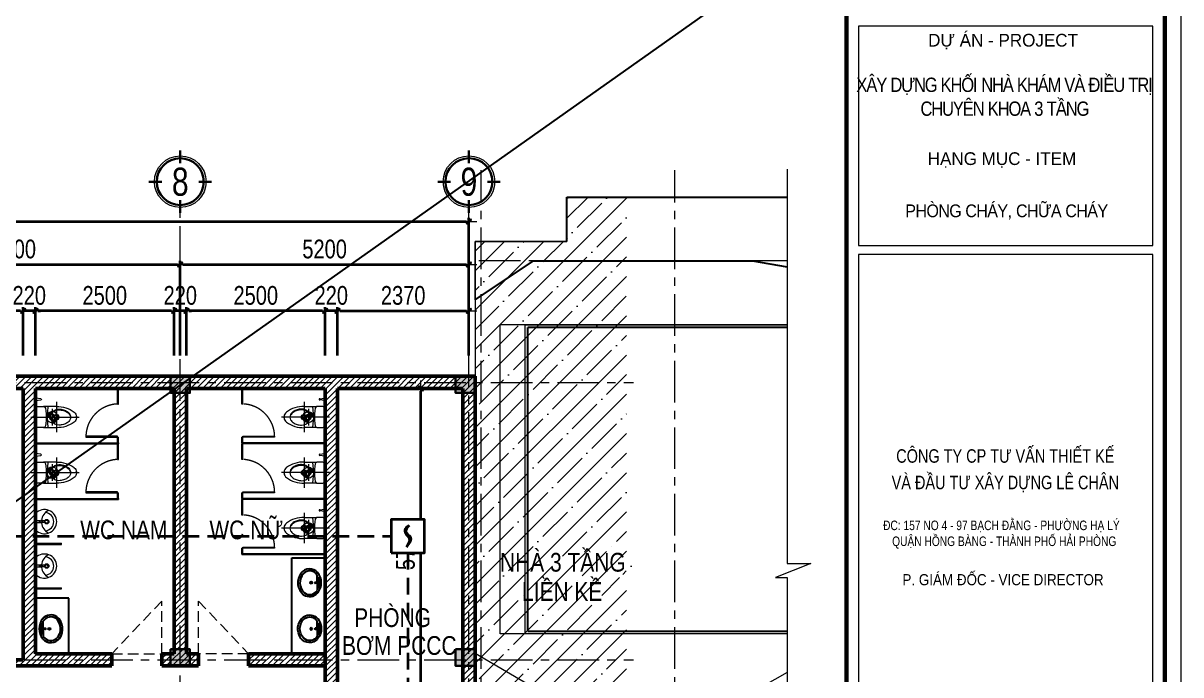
# Model space of a CAD drawing. Header units: millimetres. Extents: x 1109421 to 1726579, y -247837 to 144927.
# Drawn here: x 1494702 to 1515555, y -123915 to -112170 of the extents above; entities that cross this region are included whole.
import ezdxf
from ezdxf.enums import TextEntityAlignment as Align

# ---------------------------------------------------------------- set-up
doc = ezdxf.new("R2010")
doc.units = ezdxf.units.MM
doc.header["$LTSCALE"] = 600
doc.header["$MEASUREMENT"] = 0
doc.set_wipeout_variables(frame=1)
for name, pattern in [('$0$00_Hidden_200', [1.1, 0.55, -0.55]), ('00_Hidden', [2.4, 1.6, -0.8]), ('CENTER', [2, 1.25, -0.25, 0.25, -0.25]), ('DASHED', [0.75, 0.5, -0.25]), ('GHI CHU - THANG$0$HIDDEN', [9.525, 6.35, -3.175])]:
    doc.linetypes.add(name, pattern=pattern)
doc.layers.get('0').update_dxf_attribs({"lineweight": 0})
doc.layers.get('Defpoints').update_dxf_attribs({"lineweight": 0})
for name, color, linetype, lineweight in [('cat1', 30, 'Continuous', 50), ('cat2', 22, 'Continuous', 30), ('dim', 144, 'Continuous', 13), ('EG Net thay', 7, 'Continuous', 25), ('hatch1', 136, 'Continuous', 9), ('Khungten_LCDI', 7, 'Continuous', 25), ('LC ISO', 153, 'Continuous', 13), ('LC Khac', 4, 'Continuous', 9), ('LC Text1', 3, 'Continuous', 20), ('LC Text2', 7, 'Continuous', 25), ('manh1', 67, 'Continuous', 13), ('NET-CAT', 3, 'Continuous', 35), ('Noi that', 35, 'Continuous', 9), ('noithat', 125, 'Continuous', 9), ('PCCC - BAOCHAY - THIETBI', 6, 'Continuous', 35), ('PCCC-BAO CHAY - DAY', 3, 'DASHED', 35), ('PCCC-BAOCHAY-THIETBI', 6, 'Continuous', 35), ('thay1', 63, 'Continuous', 18), ('truc', 76, 'CENTER', 9)]:
    doc.layers.add(name, color=color, linetype=linetype, lineweight=lineweight)
doc.layers.add('KCS_Plotter', color=11, linetype='Continuous', plot=False)
doc.layers.add('MANH', color=147, linetype='Continuous')
doc.layers.add('TUONG', color=33, linetype='Continuous')
doc.styles.add('EG 1', font='VHAVANB.TTF')
doc.styles.add('HOATBIF', font='hoatbif.shx', dxfattribs={"width": 0.8})
doc.styles.add('Khungten', font='VHAVAN.TTF', dxfattribs={"width": 0.9, "height": 5000})
doc.styles.add('T2', font='VHARIAL.TTF', dxfattribs={"width": 0.8})
doc.styles.add('Tahoma', font='tahoma.ttf')
doc.styles.add('Title', font='VHBLACK.TTF')
doc.dimstyles.new('1-135', dxfattribs={"dimscale": 135, "dimtxt": 2.5, "dimasz": 0.35, "dimexe": 0.5, "dimexo": 0, "dimgap": 0.8, "dimtad": 1, "dimdec": 0, "dimzin": 0, "dimdsep": 46, "dimtxsty": 'HOATBIF', "dimblk1": 'DOT', "dimblk2": 'DOT', "dimsah": 1, "dimcen": -1, "dimdle": 1, "dimclrd": 256, "dimclre": 256, "dimclrt": 4, "dimadec": 3, "dimazin": 2, "dimtfac": 0.333333, "dimtdec": 0, "dimtix": 1, "dimtmove": 2, "dimatfit": 3, "dimldrblk": 'DOT', "dimfxl": 1, "dimtvp": 0.833333, "dimtolj": 1, "dimtzin": 0, "dimarcsym": 0})

# ---------------------------------------------------------------- blocks, each defined once
blk = doc.blocks.new('DOT')
at = {"layer": 'dim'}
for p, q in [((-3, 0), (3, 0)), ((-1, -1), (1, 1))]:
    blk.add_line(p, q, dxfattribs=at)
blk.add_lwpolyline([(0.5, 1), (-1, -0.5), (-0.5, -1), (1, 0.5)], close=True, dxfattribs=at)
blk = doc.blocks.new('*D2103')
at = {"layer": 'Defpoints', "color": 0, "transparency": 16777216}
for p in [(45653, 105721), (3853, 103308), (45653, 103308)]:
    blk.add_point(p, dxfattribs=at)
at = {"layer": 'dim', "lineweight": -2, "transparency": 16777216}
for p, q in [((3853, 103308), (3853, 105788)), ((45653, 103308), (45653, 105788)), ((3900, 105721), (45606, 105721))]:
    blk.add_line(p, q, dxfattribs=at)
at = {"layer": 'dim', "lineweight": -2, "transparency": 16777216, "xscale": 47.25, "yscale": 47.25, "zscale": 47.25, "rotation": 180}
blk.add_blockref('DOT', (3853, 105721), dxfattribs=at)
at = {"layer": 'dim', "lineweight": -2, "transparency": 16777216, "xscale": 47.25, "yscale": 47.25, "zscale": 47.25}
blk.add_blockref('DOT', (45653, 105721), dxfattribs=at)
at = {"layer": 'dim', "color": 4, "transparency": 16777216, "insert": (25802, 105997), "char_height": 337.5, "attachment_point": 5, "style": 'HOATBIF'}
blk.add_mtext('\\A1;41800', dxfattribs=at)
blk = doc.blocks.new('_Dot')
at = {"color": 0, "linetype": 'ByBlock', "lineweight": -2}
blk.add_line((-0.5, 0), (-1, 0), dxfattribs=at)
at = {"color": 0, "linetype": 'ByBlock', "const_width": 0.5}
blk.add_lwpolyline([(-0.25, 0, 1), (0.25, 0, 1)], format="xyb", close=True, dxfattribs=at)
blk = doc.blocks.new('*D2109')
at = {"layer": 'Defpoints', "color": 0, "transparency": 16777216}
for p in [(40453, 104946), (34453, 103308), (40453, 103308)]:
    blk.add_point(p, dxfattribs=at)
at = {"layer": 'dim', "lineweight": -2, "transparency": 16777216}
for p, q in [((34453, 103308), (34453, 105013)), ((34500, 104946), (40406, 104946)), ((40453, 103308), (40453, 105013))]:
    blk.add_line(p, q, dxfattribs=at)
at = {"layer": 'dim', "lineweight": -2, "transparency": 16777216, "xscale": 47.25, "yscale": 47.25, "zscale": 47.25, "rotation": 180}
blk.add_blockref('DOT', (34453, 104946), dxfattribs=at)
at = {"layer": 'dim', "lineweight": -2, "transparency": 16777216, "xscale": 47.25, "yscale": 47.25, "zscale": 47.25}
blk.add_blockref('DOT', (40453, 104946), dxfattribs=at)
at = {"layer": 'dim', "color": 4, "transparency": 16777216, "insert": (37453, 105223), "char_height": 337.5, "attachment_point": 5, "style": 'HOATBIF'}
blk.add_mtext('\\A1;6000', dxfattribs=at)
blk = doc.blocks.new('*D2110')
at = {"layer": 'Defpoints', "color": 0, "transparency": 16777216}
for p in [(45653, 104946), (40453, 103308), (45653, 103308)]:
    blk.add_point(p, dxfattribs=at)
at = {"layer": 'dim', "lineweight": -2, "transparency": 16777216}
for p, q in [((40453, 103308), (40453, 105013)), ((40500, 104946), (45606, 104946)), ((45653, 103308), (45653, 105013))]:
    blk.add_line(p, q, dxfattribs=at)
at = {"layer": 'dim', "lineweight": -2, "transparency": 16777216, "xscale": 47.25, "yscale": 47.25, "zscale": 47.25, "rotation": 180}
blk.add_blockref('DOT', (40453, 104946), dxfattribs=at)
at = {"layer": 'dim', "lineweight": -2, "transparency": 16777216, "xscale": 47.25, "yscale": 47.25, "zscale": 47.25}
blk.add_blockref('DOT', (45653, 104946), dxfattribs=at)
at = {"layer": 'dim', "color": 4, "transparency": 16777216, "insert": (43053, 105223), "char_height": 337.5, "attachment_point": 5, "style": 'HOATBIF'}
blk.add_mtext('\\A1;5200', dxfattribs=at)
blk = doc.blocks.new('*D2111')
at = {"layer": 'Defpoints', "color": 0, "transparency": 16777216}
for p in [(45653, 104111), (43283, 103308), (45653, 103308)]:
    blk.add_point(p, dxfattribs=at)
at = {"layer": 'dim', "lineweight": -2, "transparency": 16777216}
for p, q in [((43283, 103308), (43283, 104178)), ((43330, 104111), (45606, 104111)), ((45653, 103308), (45653, 104178))]:
    blk.add_line(p, q, dxfattribs=at)
at = {"layer": 'dim', "lineweight": -2, "transparency": 16777216, "xscale": 47.25, "yscale": 47.25, "zscale": 47.25, "rotation": 180}
blk.add_blockref('DOT', (43283, 104111), dxfattribs=at)
at = {"layer": 'dim', "lineweight": -2, "transparency": 16777216, "xscale": 47.25, "yscale": 47.25, "zscale": 47.25}
blk.add_blockref('DOT', (45653, 104111), dxfattribs=at)
at = {"layer": 'dim', "color": 4, "transparency": 16777216, "insert": (44468, 104387), "char_height": 337.5, "attachment_point": 5, "style": 'HOATBIF'}
blk.add_mtext('\\A1;2370', dxfattribs=at)
blk = doc.blocks.new('KyHieu TrucDinhVi')
at = {"color": 7, "lineweight": 30}
for p, q in [((0, 2.36), (0, 4)), ((-2.36, 0), (-4, 0)), ((2.36, 0), (4, 0)), ((0, -2.36), (0, -4))]:
    blk.add_line(p, q, dxfattribs=at)
blk.add_circle((0, 0), 3.3)
blk.add_circle((0, 0), 3, dxfattribs=at)
at = {"ltscale": 20, "style": 'Tahoma'}
blk.add_attdef('AA', text='', height=3, dxfattribs=at).set_placement((0, 0), align=Align.MIDDLE_CENTER)
blk = doc.blocks.new('bet wc thuong')
at = {"layer": 'Noi that', "ltscale": 3}
h = blk.add_hatch(color=256, dxfattribs=at)
h.paths.add_polyline_path([(-244, 6), (-194, 6, 0.404881), (-291, 106), (-291, 56, -0.3956)])
h.paths.add_polyline_path([(-294, -94, 0.007992), (-291, -93), (-291, -43, -0.015993), (-294, -44, -0.414214), (-344, 6), (-394, 6, 0.414214)])
h.paths.add_polyline_path([(-291, 6), (-291, 56, 0.015993), (-294, 56, 0.414214), (-344, 6)])
h.paths.add_polyline_path([(-244, 6), (-291, 6), (-291, -43, 0.3956)])
at = {"layer": 'Noi that', "color": 251, "ltscale": 0.5}
for p, q in [((-371, 280), (-371, -267)), ((89, 6), (-779, 6))]:
    blk.add_line(p, q, dxfattribs=at)
at = {"layer": 'Noi that'}
for p, q in [((-89, 338), (-2, 349)), ((-2, 305), (-89, 316)), ((-2, 349), (-2, 305)), ((9, 360), (9, 294)), ((-728, -5), (-728, 18)), ((-145, 6), (-443, 6)), ((-371, 196), (-138, 196)), ((-291, 156), (-291, -143)), ((-216, 196), (-202, 6)), ((-202, 6), (-216, -183)), ((-172, 166), (-179, 121)), ((-33, 196), (-138, 196)), ((-8, -159), (-8, 172)), ((-138, -183), (-371, -183)), ((-179, -108), (-172, -153)), ((-138, -183), (-33, -183))]:
    blk.add_line(p, q, dxfattribs=at)
for centre, radius in [((-371, 6), 48.3), ((-371, 6), 43.5), ((-294, 6), 100), ((-294, 6), 50)]:
    blk.add_circle(centre, radius, dxfattribs=at)
for centre, radius, start, end in [((-89, 327), 10.9, 90, 270), ((14, 344), 16, 106.1502, 163.8498), ((14, 309), 16, 196.1502, 253.8498), ((-632, 18), 96.7, 126.6238, 180), ((-386, -311), 508, 88.212, 126.6238), ((-532, 6), 94.5, 148.9274, 180), ((-532, -8), 94.5, 148.9274, 175.5985), ((-532, 6), 94.5, 180, 211.0726), ((-471, -30), 166, 124.5044, 148.9274), ((-471, -45), 166, 124.5044, 148.9274), ((-431, -89), 237, 105.8931, 124.5044), ((-431, -103), 237, 105.8931, 124.5044), ((-404, -181), 333, 92.0821, 105.8931), ((-404, -196), 333, 92.0821, 105.8931), ((-409, 6), 145, 267.1299, 92.8701), ((-409, -8), 145, 2.8613, 92.8701), ((-371, -3), 43.5, 6.3794, 173.6206), ((782, 6), 967, 173.211, 186.789), ((-138, 162), 33.8, 90, 173.211), ((-33, 172), 24.2, 0, 90), ((-632, -5), 96.7, 180, 233.3762), ((-386, 324), 508, 233.3762, 271.788), ((-471, 43), 166, 211.0726, 235.4956), ((-431, 102), 237, 235.4956, 254.1069), ((-404, 194), 333, 254.1069, 267.9179), ((-138, -149), 33.8, 186.789, 270), ((-33, -159), 24.2, 270, 0)]:
    blk.add_arc(centre, radius, start, end, dxfattribs=at)
blk = doc.blocks.new('CSDS')
at = {"layer": 'MANH'}
for p, q in [((-0.08, -0.72), (-1.37, -0.72)), ((-0.83, -0.4), (-0.77, -0.4)), ((-0.83, -0.44), (-0.77, -0.44)), ((-0.71, -0.33), (-0.71, -0.28)), ((-0.71, -0.55), (-0.71, -0.5)), ((-0.67, -0.28), (-0.67, -0.33)), ((-0.67, -0.5), (-0.67, -0.55)), ((-0.6, -0.4), (-0.55, -0.4)), ((-0.6, -0.44), (-0.55, -0.44)), ((-0.08, -1.12), (-0.08, -0.5)), ((0.1, -0.5), (0.1, -1.12)), ((0.1, -0.72), (1.38, -0.72)), ((0.57, -0.4), (0.63, -0.4)), ((0.57, -0.44), (0.63, -0.44)), ((0.69, -0.33), (0.69, -0.28)), ((0.69, -0.55), (0.69, -0.5)), ((0.73, -0.28), (0.73, -0.33)), ((0.73, -0.5), (0.73, -0.55)), ((0.8, -0.4), (0.85, -0.4)), ((0.8, -0.44), (0.85, -0.44))]:
    blk.add_line(p, q, dxfattribs=at)
for centre, major_axis, start_param, end_param in [((0.01, -2.93), (2.07, 2.07), 0.111462, 1.463911), ((-0.54, -2.11), (1.38, 1.38), 1.512976, 3.273685), ((-0.5, -2.07), (-1.14, 1.14), -0.214848, 1.559642), ((-0.69, -0.42), (0.186, 0.186), 5.497787, 11.780972), ((-0.86, -0.42), (0.0309, 0.0309), 5.497787, 11.780972), ((-0.69, -0.42), (0.0619, 0.0619), 5.497787, 11.780972), ((-0.69, -0.42), (-0.0464, 0.0464), 3.926991, 10.210176), ((-0.69, -0.24), (-0.0309, 0.0309), 3.926991, 10.210176), ((-0.69, -0.59), (-0.0309, 0.0309), 3.926991, 10.210176), ((-0.51, -0.42), (0.0309, 0.0309), 5.497787, 11.780972), ((0.01, -0.34), (0.191, 0.191), 4.257288, 9.879879), ((0.01, -0.34), (0.131, 0.131), 4.416969, 9.720198), ((0.01, -1.82), (0.134, 0.134), 5.497787, 11.780972), ((0.01, -0.33), (0.0928, 0.0928), 5.497787, 11.780972), ((0.01, -1.12), (0.0619, 0.0619), 2.356282, 5.4977), ((0.71, -0.42), (0.186, 0.186), 5.497787, 11.780972), ((0.54, -0.42), (0.0309, 0.0309), 5.497787, 11.780972), ((0.71, -0.42), (0.0619, 0.0619), 5.497787, 11.780972), ((0.71, -0.42), (-0.0464, 0.0464), 3.926991, 10.210176), ((0.71, -0.24), (-0.0309, 0.0309), 3.926991, 10.210176), ((0.71, -0.59), (-0.0309, 0.0309), 3.926991, 10.210176), ((0.89, -0.42), (0.0309, 0.0309), 5.497787, 11.780972), ((0.55, -2.08), (1.13, 1.13), 4.862989, 6.520348), ((0.55, -2.12), (1.38, 1.38), 4.922045, 6.353974), ((-0.02, -1.33), (-2.04, 2.04), 1.723621, 3.229353), ((0.01, -1.38), (1.74, 1.74), 3.187795, 4.763099)]:
    blk.add_ellipse(centre, major_axis=major_axis, ratio=1, start_param=start_param, end_param=end_param, dxfattribs=at)
blk = doc.blocks.new('A$C24734FD3')
at = {"layer": 'noithat', "linetype": 'Continuous'}
for p, q in [((203, 381), (69, 381)), ((203, 386), (203, 308)), ((203, 221), (203, 266)), ((218, 398), (215, 398)), ((220, 398), (218, 398)), ((232, 308), (232, 386)), ((232, 381), (366, 381)), ((232, 221), (232, 266))]:
    blk.add_line(p, q, dxfattribs=at)
for centre, radius in [((218, 183), 40.6), ((218, 287), 26), ((218, 183), 26), ((218, 287), 11.4)]:
    blk.add_circle(centre, radius, dxfattribs=at)
for centre, radius, start, end in [((221, 221), 221, 133.233, 269.5061), ((210, 57), 217, 93.959, 155.0094), ((215, 386), 12.1, 90, 180), ((215, 221), 221, 270.4939, 46.767), ((220, 386), 12.1, 0, 90), ((225, 57), 217, 24.9906, 86.041), ((221, 221), 168, 184.521, 269.5061), ((215, 221), 168, 270.4939, 355.479)]:
    blk.add_arc(centre, radius, start, end, dxfattribs=at)
blk = doc.blocks.new('*U2085')
at = {"layer": 'noithat', "rotation": 90}
blk.add_blockref('A$C24734FD3', (199, -218), dxfattribs=at)
blk = doc.blocks.new('*U2084')
at = {"layer": 'thay1', "color": 0, "linetype": 'ByBlock', "lineweight": -2, "transparency": 16777216}
blk.add_blockref('*U2085', (0, 0), dxfattribs=at)
blk = doc.blocks.new('*U2087')
at = {"layer": 'noithat', "rotation": 90}
blk.add_blockref('A$C24734FD3', (199, -218), dxfattribs=at)
blk = doc.blocks.new('*U2086')
at = {"layer": 'thay1', "color": 0, "linetype": 'ByBlock', "lineweight": -2, "transparency": 16777216}
blk.add_blockref('*U2087', (0, 0), dxfattribs=at)
blk = doc.blocks.new('COT BT')
at = {"layer": 'cat2', "ltscale": 2}
h = blk.add_hatch(color=256, dxfattribs=at)
h.dxf.hatch_style = 1
h.paths.add_polyline_path([(240, 190), (-110, 190), (-110, -110), (240, -110)])
blk.add_lwpolyline([(-110, 190), (240, 190), (240, -110), (-110, -110)], close=True, dxfattribs=at)
blk = doc.blocks.new('t 1')
at = {"layer": 'NET-CAT'}
for points in [[(-3380, -6035), (-3600, -6035), (-3600, -5815), (-3380, -5815)], [(-3380, -8915), (-3600, -8915), (-3600, -8695), (-3380, -8695)], [(110, -8915), (-110, -8915), (-110, -8695), (110, -8695)]]:
    blk.add_hatch(color=256, dxfattribs=at).paths.add_polyline_path(points)
at = {"layer": 'LC Khac', "ltscale": 5}
for p, q in [((2019, 4235), (-3150, 4235)), ((-3150, -1335), (-3150, 4235)), ((-2700, -1335), (-2700, 4235)), ((-2700, 4235), (2019, 4235)), ((-2700, -1335), (-3150, -1335)), ((2019, -1335), (-2700, -1335)), ((-3600, -1685), (-2400, -2385)), ((2019, -2030), (1400, -2385)), ((-2400, -2385), (1400, -2385)), ((-3380, -2835), (-3600, -2835)), ((-3600, -2835), (-3380, -2835)), ((-3380, -5185), (-3380, -2835)), ((-3380, -2835), (-1950, -2835)), ((-3380, -2835), (-3380, -7095)), ((-1950, -2835), (2019, -2835)), ((-3380, -3575), (1035, -3575)), ((-1880, -3575), (-1880, -5025)), ((-1615, -3575), (-1615, -5025)), ((-1350, -3575), (-1350, -5025)), ((-1085, -3575), (-1085, -5025)), ((-820, -3575), (-820, -5025)), ((-555, -3575), (-555, -5025)), ((-290, -3575), (-290, -5025)), ((-25, -3575), (-25, -5025)), ((240, -3575), (240, -5025)), ((505, -3575), (505, -5025)), ((770, -3575), (770, -5025)), ((1035, -3575), (1035, -5075)), ((1035, -3575), (2019, -3575)), ((1035, -4325), (-2630, -4325)), ((-2630, -4325), (-2630, -6665)), ((-3380, -4805), (-3600, -4805)), ((-3380, -4810), (-1880, -4810)), ((-3380, -5075), (-1930, -5075)), ((-3380, -5075), (-1930, -5075)), ((-1880, -5075), (-1880, -6720)), ((-1880, -5075), (1035, -5075)), ((-3380, -5340), (-1930, -5340)), ((-3600, -5605), (-3600, -6035)), ((-3380, -5605), (-3600, -5605)), ((-3380, -5815), (-3380, -5605)), ((-3380, -5605), (-1930, -5605)), ((-3380, -5870), (-1930, -5870)), ((-3380, -6135), (-1930, -6135)), ((-3380, -6400), (-1930, -6400)), ((-3380, -6665), (-1930, -6665)), ((-3380, -6930), (-1880, -6720)), ((-3380, -8695), (110, -8693)), ((-110, -8695), (-110, -8693))]:
    blk.add_line(p, q, dxfattribs=at)
for points in [[(2019, 6535), (-1950, 6535), (-1950, 5735), (-3600, 5735), (-3600, -4805)], [(-3600, 5735), (-1950, 5735), (-1950, 6535), (2019, 6535)], [(2019, 5276), (1400, 5385), (-2550, 5385), (-3600, 4685), (-3600, 5735)], [(1035, -5025), (-1930, -5025), (-1930, -6727)], [(-3380, -6400), (-2630, -6665), (-1880, -6400)], [(-3380, -8915), (110, -8915), (110, -8693)]]:
    blk.add_lwpolyline(points, dxfattribs=at)
blk.add_lwpolyline([(-3600, -6035), (-3600, -7095), (-3380, -7095), (-3380, -6035)], close=True, dxfattribs=at)
at = {"layer": 'MANH'}
for p, q in [((-3600, -4805), (-3600, -5605)), ((-3550, -4805), (-3550, -5605)), ((-3380, -5605), (-3380, -5185))]:
    blk.add_line(p, q, dxfattribs=at)
at = {"layer": 'MANH', "lineweight": 5, "ltscale": 5}
for p, q in [((110, -8913), (110, -8693)), ((170, -8693), (170, -8913)), ((170, -8913), (170, -8694)), ((170, -8694), (2019, -8694)), ((170, -8913), (110, -8913)), ((2019, -8760), (170, -8760)), ((2019, -8847), (170, -8847)), ((2019, -8913), (170, -8913))]:
    blk.add_line(p, q, dxfattribs=at)
at = {"layer": 'manh1', "ltscale": 5}
blk.add_lwpolyline([(2019, 7035), (2019, -69), (2447, -69), (1812, -322), (2019, -322), (2019, -9866)], dxfattribs=at)
at = {"layer": 'truc'}
for p, q in [((-3490, -10365), (-3490, 7020)), ((0, -10365), (0, 7020)), ((2019, -2415), (-3600, -2415))]:
    blk.add_line(p, q, dxfattribs=at)
blk.add_lwpolyline([(2019, 5386), (-3600, 5386)], dxfattribs=at)
at = {"layer": 'TUONG'}
for p, q in [((-1950, 5735), (-1950, 6535)), ((-1950, 6535), (2019, 6535)), ((-3600, 4685), (-2550, 5385)), ((-2550, 5385), (1400, 5385)), ((1400, 5385), (2019, 5276)), ((2019, 4185), (-2650, 4185)), ((-2650, -1285), (-2650, 4185)), ((-2650, -1285), (2019, -1285))]:
    blk.add_line(p, q, dxfattribs=at)
blk = doc.blocks.new('*D2168')
at = {"layer": 'Defpoints', "color": 0, "transparency": 16777216}
for p in [(43063, 104111), (43063, 103308), (43283, 103308)]:
    blk.add_point(p, dxfattribs=at)
at = {"layer": 'dim', "lineweight": -2, "transparency": 16777216}
for p, q in [((43016, 104111), (42968, 104111)), ((43063, 103308), (43063, 104178)), ((43283, 104111), (43063, 104111)), ((43283, 103308), (43283, 104178)), ((43330, 104111), (43377, 104111))]:
    blk.add_line(p, q, dxfattribs=at)
at = {"layer": 'dim', "lineweight": -2, "transparency": 16777216, "xscale": 47.25, "yscale": 47.25, "zscale": 47.25}
blk.add_blockref('DOT', (43063, 104111), dxfattribs=at)
at = {"layer": 'dim', "lineweight": -2, "transparency": 16777216, "xscale": 47.25, "yscale": 47.25, "zscale": 47.25, "rotation": 180}
blk.add_blockref('DOT', (43283, 104111), dxfattribs=at)
at = {"layer": 'dim', "color": 4, "transparency": 16777216, "insert": (43173, 104387), "char_height": 337.5, "attachment_point": 5, "style": 'HOATBIF'}
blk.add_mtext('\\A1;220', dxfattribs=at)
blk = doc.blocks.new('*D2169')
at = {"layer": 'Defpoints', "color": 0, "transparency": 16777216}
for p in [(40563, 104111), (40563, 103308), (43063, 103308)]:
    blk.add_point(p, dxfattribs=at)
at = {"layer": 'dim', "lineweight": -2, "transparency": 16777216}
for p, q in [((40563, 103308), (40563, 104178)), ((43016, 104111), (40610, 104111)), ((43063, 103308), (43063, 104178))]:
    blk.add_line(p, q, dxfattribs=at)
at = {"layer": 'dim', "lineweight": -2, "transparency": 16777216, "xscale": 47.25, "yscale": 47.25, "zscale": 47.25, "rotation": 180}
blk.add_blockref('DOT', (40563, 104111), dxfattribs=at)
at = {"layer": 'dim', "lineweight": -2, "transparency": 16777216, "xscale": 47.25, "yscale": 47.25, "zscale": 47.25}
blk.add_blockref('DOT', (43063, 104111), dxfattribs=at)
at = {"layer": 'dim', "color": 4, "transparency": 16777216, "insert": (41813, 104387), "char_height": 337.5, "attachment_point": 5, "style": 'HOATBIF'}
blk.add_mtext('\\A1;2500', dxfattribs=at)
blk = doc.blocks.new('*D2170')
at = {"layer": 'Defpoints', "color": 0, "transparency": 16777216}
for p in [(40343, 104111), (40343, 103308), (40563, 103308)]:
    blk.add_point(p, dxfattribs=at)
at = {"layer": 'dim', "lineweight": -2, "transparency": 16777216}
for p, q in [((40296, 104111), (40248, 104111)), ((40343, 103308), (40343, 104178)), ((40563, 104111), (40343, 104111)), ((40563, 103308), (40563, 104178)), ((40610, 104111), (40657, 104111))]:
    blk.add_line(p, q, dxfattribs=at)
at = {"layer": 'dim', "lineweight": -2, "transparency": 16777216, "xscale": 47.25, "yscale": 47.25, "zscale": 47.25}
blk.add_blockref('DOT', (40343, 104111), dxfattribs=at)
at = {"layer": 'dim', "lineweight": -2, "transparency": 16777216, "xscale": 47.25, "yscale": 47.25, "zscale": 47.25, "rotation": 180}
blk.add_blockref('DOT', (40563, 104111), dxfattribs=at)
at = {"layer": 'dim', "color": 4, "transparency": 16777216, "insert": (40453, 104387), "char_height": 337.5, "attachment_point": 5, "style": 'HOATBIF'}
blk.add_mtext('\\A1;220', dxfattribs=at)
blk = doc.blocks.new('*D2171')
at = {"layer": 'Defpoints', "color": 0, "transparency": 16777216}
for p in [(37843, 104111), (37843, 103308), (40343, 103308)]:
    blk.add_point(p, dxfattribs=at)
at = {"layer": 'dim', "lineweight": -2, "transparency": 16777216}
for p, q in [((37843, 103308), (37843, 104178)), ((40296, 104111), (37890, 104111)), ((40343, 103308), (40343, 104178))]:
    blk.add_line(p, q, dxfattribs=at)
at = {"layer": 'dim', "lineweight": -2, "transparency": 16777216, "xscale": 47.25, "yscale": 47.25, "zscale": 47.25, "rotation": 180}
blk.add_blockref('DOT', (37843, 104111), dxfattribs=at)
at = {"layer": 'dim', "lineweight": -2, "transparency": 16777216, "xscale": 47.25, "yscale": 47.25, "zscale": 47.25}
blk.add_blockref('DOT', (40343, 104111), dxfattribs=at)
at = {"layer": 'dim', "color": 4, "transparency": 16777216, "insert": (39093, 104387), "char_height": 337.5, "attachment_point": 5, "style": 'HOATBIF'}
blk.add_mtext('\\A1;2500', dxfattribs=at)
blk = doc.blocks.new('*D2172')
at = {"layer": 'Defpoints', "color": 0, "transparency": 16777216}
for p in [(37623, 104111), (37623, 103308), (37843, 103308)]:
    blk.add_point(p, dxfattribs=at)
at = {"layer": 'dim', "lineweight": -2, "transparency": 16777216}
for p, q in [((37576, 104111), (37528, 104111)), ((37623, 103308), (37623, 104178)), ((37843, 104111), (37623, 104111)), ((37843, 103308), (37843, 104178)), ((37890, 104111), (37937, 104111))]:
    blk.add_line(p, q, dxfattribs=at)
at = {"layer": 'dim', "lineweight": -2, "transparency": 16777216, "xscale": 47.25, "yscale": 47.25, "zscale": 47.25}
blk.add_blockref('DOT', (37623, 104111), dxfattribs=at)
at = {"layer": 'dim', "lineweight": -2, "transparency": 16777216, "xscale": 47.25, "yscale": 47.25, "zscale": 47.25, "rotation": 180}
blk.add_blockref('DOT', (37843, 104111), dxfattribs=at)
at = {"layer": 'dim', "color": 4, "transparency": 16777216, "insert": (37733, 104387), "char_height": 337.5, "attachment_point": 5, "style": 'HOATBIF'}
blk.add_mtext('\\A1;220', dxfattribs=at)
blk = doc.blocks.new('*D2173')
at = {"layer": 'Defpoints', "color": 0, "transparency": 16777216}
for p in [(33073, 104111), (33073, 103308), (37623, 103308)]:
    blk.add_point(p, dxfattribs=at)
at = {"layer": 'dim', "lineweight": -2, "transparency": 16777216}
for p, q in [((33073, 103308), (33073, 104178)), ((37576, 104111), (33120, 104111)), ((37623, 103308), (37623, 104178))]:
    blk.add_line(p, q, dxfattribs=at)
at = {"layer": 'dim', "lineweight": -2, "transparency": 16777216, "xscale": 47.25, "yscale": 47.25, "zscale": 47.25, "rotation": 180}
blk.add_blockref('DOT', (33073, 104111), dxfattribs=at)
at = {"layer": 'dim', "lineweight": -2, "transparency": 16777216, "xscale": 47.25, "yscale": 47.25, "zscale": 47.25}
blk.add_blockref('DOT', (37623, 104111), dxfattribs=at)
at = {"layer": 'dim', "color": 4, "transparency": 16777216, "insert": (35348, 104387), "char_height": 337.5, "attachment_point": 5, "style": 'HOATBIF'}
blk.add_mtext('\\A1;4550', dxfattribs=at)
blk = doc.blocks.new('*D2139')
at = {"layer": 'Defpoints', "color": 0, "transparency": 16777216}
for p in [(44254, 102711), (44786, 102711), (44254, 96971)]:
    blk.add_point(p, dxfattribs=at)
at = {"layer": 'dim', "lineweight": -2, "transparency": 16777216}
for p, q in [((44254, 102711), (44854, 102711)), ((44786, 97019), (44786, 102664)), ((44254, 96971), (44854, 96971))]:
    blk.add_line(p, q, dxfattribs=at)
at = {"layer": 'dim', "lineweight": -2, "transparency": 16777216, "xscale": 47.25, "yscale": 47.25, "zscale": 47.25}
for p, rotation in [((44786, 102711), 90), ((44786, 96971), 270)]:
    blk.add_blockref('DOT', p, dxfattribs=dict(at, rotation=rotation))
at = {"layer": 'dim', "color": 4, "transparency": 16777216, "insert": (44510, 99841), "char_height": 337.5, "attachment_point": 5, "rotation": 90, "style": 'HOATBIF'}
blk.add_mtext('\\A1;5740', dxfattribs=at)
blk = doc.blocks.new('DAU BAO KHOI')
blk.add_wipeout([(-2, 2), (-2, -2), (2, -2), (2, 2)])
at = {"layer": 'PCCC - BAOCHAY - THIETBI'}
blk.add_lwpolyline([(-2, -2), (2, -2), (2, 2), (-2, 2)], close=True, dxfattribs=at)
for points in [[(0.15, 1.3), (-0.36, 0.73), (-0.18, 0.21), (0.16, -0.29), (-0.15, -1.3)], [(0.15, 1.3), (-0.22, 0.49), (0.27, -0.05), (-0.15, -1.3)]]:
    blk.add_spline(points, degree=3, dxfattribs=at)
blk = doc.blocks.new('A$Cb3b0a436')
at = {"layer": 'Defpoints', "color": 0, "lineweight": 0}
blk.add_lwpolyline([(6.98, 0), (6.98, 297), (426.98, 297), (426.98, 0)], close=True, dxfattribs=at)
at = {"layer": 'Khungten_LCDI', "color": 5, "lineweight": 60}
blk.add_line((384.98, 295), (384.98, 2), dxfattribs=at)
at = {"layer": 'Khungten_LCDI', "color": 5, "lineweight": 25}
blk.add_line((424.98, 2), (424.98, 295), dxfattribs=at)
at = {"layer": 'Khungten_LCDI', "color": 5, "lineweight": 60}
blk.add_lwpolyline([(18.98, 2), (18.98, 295), (424.98, 295), (424.98, 2)], close=True, dxfattribs=at)
at = {"layer": 'Khungten_LCDI', "color": 9, "lineweight": 15}
blk.add_lwpolyline([(386.48, 225.64), (423.48, 225.64), (423.48, 253.18), (386.48, 253.18)], close=True, dxfattribs=at)
for points in [[(423.48, 184.76), (423.48, 224.51), (386.48, 224.51), (386.48, 184.76)], [(386.48, 184.76), (386.48, 184.76), (386.48, 163.3), (423.48, 163.3), (423.48, 184.76)]]:
    blk.add_lwpolyline(points, dxfattribs=at)
at = {"color": 7, "style": 'Khungten'}
for s, p in [('dù ¸n - project', (404.64, 250.63)), ('h¹ng môc - item', (404.51, 235.74))]:
    blk.add_text(s, height=1.6, dxfattribs=at).set_placement(p, align=Align.CENTER)
at = {"color": 7}
for s, height, style, width, p in [('c«ng ty cp t\xad vÊn thiÕt kÕ', 1.7, 'Title', 0.8, (404.93, 198.31)), ('vµ ®Çu t\xad x©y dùng lª ch©n', 1.7, 'Title', 0.8, (404.93, 194.98)), ('P. gi¸m ®èc - VICE director', 1.4, 'Khungten', 0.9, (404.64, 182.91))]:
    blk.add_text(s, height=height, dxfattribs=dict(at, style=style, width=width)).set_placement(p, align=Align.CENTER)
at = {"color": 4, "attachment_point": 5, "style": 'Khungten'}
for s, insert, char_height, width in [('{\\f.VnArialH|b0|i0|c0|p34;\\W0.83;\\T0.9;x©y dùng khèi nhµ kh¸m vµ ®iÒu trÞ  \\Pchuyªn khoa 3 tÇng}', (404.8, 244.31), 1.8, 43.0788), ('{\\f.VnArialH|b0|i0|c0|p34;\\T0.95;PHßNG CH¸Y, CH÷A CH¸Y}', (405.07, 229.83), 1.6, 38.1543)]:
    blk.add_mtext(s, dxfattribs=dict(at, insert=insert, char_height=char_height, width=width))
at = {"color": 7, "insert": (404.79, 191.04), "char_height": 1.2, "attachment_point": 2, "style": 'Khungten'}
blk.add_mtext_dynamic_manual_height_columns('{\\W0.8;®c: 157 no 4 - 97 b¹ch ®»ng - ph\xadêng h¹ lý   quËn hång bµng - thµnh phè h¶i phßng} ', width=34.2165, gutter_width=0.25, heights=[0], dxfattribs=at)
at = {"color": 7, "style": 'Khungten', "width": 0.8}
for tag, p in [('REVISION', (413.97, 41.04)), ('NGAYHT', (414.44, 32.41))]:
    blk.add_attdef(tag, text='', height=2, dxfattribs=at).set_placement(p, align=Align.CENTER)
at = {"layer": 'LC Text1', "style": 'Title', "width": 1.485915}
for tag, p, p2 in [('TENBANVE1', (388.11, 59.64), (422.38, 59.64)), ('TENBANVE2', (388.11, 52.88), (422.38, 52.88))]:
    blk.add_attdef(tag, text='', height=2.5, dxfattribs=at).set_placement(p, p2, align=Align.FIT)
at = {"layer": 'LC Text1', "style": 'Title', "width": 0.7}
blk.add_attdef('SOBANVE', text='', height=2.5, dxfattribs=at).set_placement((414.6, 9.54), align=Align.CENTER)
blk = doc.blocks.new('A$C08333679')
at = {"layer": 'hatch1'}
h = blk.add_hatch(dxfattribs=at)
h.set_pattern_fill('ANSI35', color=256, scale=2000)
h.set_pattern_definition([(45, (-2039602.93, 46159.94), (-353.55339, 353.55339), []), (45, (-2039249.4, 46159.94), (-353.55339, 353.55339), [625, -125, 0, -125])])
h.paths.add_polyline_path([(48488.7, 106161.3), (47412.8, 106161.3), (47412.8, 105361.3), (45762.8, 105361.3), (45762.8, 90711.4), (48488.7, 90711.4), (48488.7, 99303.6), (48281.7, 99303.6), (48916.7, 99556.6), (48488.7, 99556.6)])
h.paths.add_polyline_path([(46502.4, 98777.5), (48002.5, 98777.5), (48002.5, 99420.3), (46502.4, 99420.3)], flags=24)
h.paths.add_polyline_path([(46104.4, 99297.8), (48333.2, 99297.8), (48333.2, 99947.9), (46104.4, 99947.9)], flags=24)
h = blk.add_hatch(dxfattribs=at)
h.set_pattern_fill('ANSI31', color=256, scale=600)
h.set_pattern_definition([(45, (-2017327.61, 46159.94), (-53.0330086, 53.0330086), [])])
h.paths.add_polyline_path([(5022.8, 90931.4), (4622.8, 90931.4), (3962.8, 90931.4), (3962.8, 95221.4), (3742.8, 95221.4), (3742.8, 90711.4), (3742.8, 90491.4), (4622.8, 90491.4), (4622.8, 90711.4), (5022.8, 90711.4)])
h.paths.add_polyline_path([(10692.8, 90931.4), (10292.8, 90931.4), (9412.8, 90931.4), (9012.8, 90931.4), (9012.8, 90711.4), (9412.8, 90711.4), (9412.8, 90491.4), (10292.8, 90491.4), (10292.8, 90711.4), (10692.8, 90711.4)])
h.paths.add_polyline_path([(15412.8, 90931.4), (15012.8, 90931.4), (15012.8, 90711.4), (15412.8, 90711.4), (15412.8, 90491.4), (16292.8, 90491.4), (16292.8, 90711.4), (16692.8, 90711.4), (16692.8, 90931.4), (16292.8, 90931.4)])
h.paths.add_polyline_path([(21012.8, 90711.4), (21012.8, 90931.4), (20132.8, 90931.4), (19732.8, 90931.4), (19732.8, 90711.4), (20132.8, 90711.4), (20132.8, 90491.4), (21012.8, 90491.4)])
h.paths.add_polyline_path([(20682.8, 94931.4), (20462.8, 94931.4), (20462.8, 90931.4), (20682.8, 90931.4)])
h.paths.add_polyline_path([(23692.8, 90931.4), (22812.8, 90931.4), (22812.8, 90711.4), (22812.8, 90491.4), (23692.8, 90491.4)])
h.paths.add_polyline_path([(29292.8, 90931.4), (28892.8, 90931.4), (28012.8, 90931.4), (28012.8, 90711.4), (28012.8, 90491.4), (28892.8, 90491.4), (28892.8, 90711.4), (29292.8, 90711.4)])
h.paths.add_polyline_path([(35292.8, 90931.4), (34892.8, 90931.4), (34012.8, 90931.4), (33612.8, 90931.4), (33612.8, 90711.4), (34012.8, 90711.4), (34012.8, 90491.4), (34892.8, 90491.4), (34892.8, 90711.4), (35292.8, 90711.4)])
h.paths.add_polyline_path([(41477.8, 90931.4), (39877.8, 90931.4), (39877.8, 90711.4), (40277.8, 90711.4), (40277.8, 90271.4), (41477.8, 90271.4)])
h.paths.add_polyline_path([(41252.3, 90711.4), (41252.3, 90491.4), (40492.3, 90491.4), (40492.3, 90711.4)], flags=16)
h.paths.add_polyline_path([(45762.8, 90931.4), (44562.8, 90931.4), (44562.8, 90271.4), (45762.8, 90271.4)])
h.paths.add_polyline_path([(45542.8, 90711.4), (45542.8, 90491.4), (44782.8, 90491.4), (44782.8, 90711.4)], flags=16)
h.paths.add_polyline_path([(40452.8, 93581.4), (40342.8, 93581.4), (40342.8, 90931.4), (40452.8, 90931.4)])
h.paths.add_polyline_path([(45542.8, 94931.4), (40342.8, 94931.4), (40342.8, 94581.4), (40452.8, 94581.4), (40452.8, 94711.4), (45542.8, 94711.4)], flags=17)
h.paths.add_polyline_path([(43282.8, 96071.4), (43062.8, 96071.4), (43062.8, 94931.4), (43282.8, 94931.4)], flags=17)
h.paths.add_polyline_path([(45762.8, 102931.4), (3742.8, 102931.4), (3742.8, 97421.4), (3962.8, 97421.4), (3962.8, 97711.4), (5452.8, 97711.4), (5452.8, 97821.4), (3962.8, 97821.4), (3962.8, 102711.4), (7837.8, 102711.4), (7837.8, 97821.4), (6752.8, 97821.4), (6752.8, 97711.4), (7837.8, 97711.4), (7947.8, 97711.4), (10137.8, 97711.4), (10137.8, 97821.4), (7947.8, 97821.4), (7947.8, 102711.4), (11757.8, 102711.4), (11757.8, 97821.4), (11437.8, 97821.4), (11437.8, 97711.4), (11757.8, 97711.4), (11867.8, 97711.4), (13477.8, 97711.4), (13477.8, 97821.4), (11867.8, 97821.4), (11867.8, 102711.4), (15742.8, 102711.4), (15742.8, 97821.4), (14777.8, 97821.4), (14777.8, 97711.4), (19242.8, 97711.4), (19242.8, 97821.4), (15962.8, 97821.4), (15962.8, 102711.4), (20462.8, 102711.4), (20462.8, 97821.4), (20242.8, 97821.4), (20242.8, 97711.4), (21084.6, 97711.4), (21304.6, 97931.4), (20682.8, 97931.4), (20682.8, 102711.4), (23142.8, 102711.4), (23142.8, 97931.4), (22464.6, 97931.4), (22684.6, 97711.4), (23362.8, 97711.4), (25572.8, 97711.4), (25572.8, 97821.4), (23362.8, 97821.4), (23362.8, 102711.4), (28342.8, 102711.4), (28342.8, 97821.4), (28562.8, 97821.4), (28562.8, 102711.4), (32962.8, 102711.4), (32962.8, 97821.4), (31472.8, 97821.4), (31472.8, 97711.4), (34672.8, 97711.4), (34672.8, 97821.4), (33072.8, 97821.4), (33072.8, 102711.4), (37622.8, 102711.4), (37622.8, 97821.4), (35972.8, 97821.4), (35972.8, 97711.4), (37342.8, 97711.4), (39222.8, 97711.4), (39222.8, 97931.4), (37842.8, 97931.4), (37842.8, 102711.4), (40342.8, 102711.4), (40342.8, 97931.4), (40122.8, 97931.4), (40122.8, 97711.4), (40782.8, 97711.4), (40782.8, 97931.4), (40562.8, 97931.4), (40562.8, 102711.4), (43062.8, 102711.4), (43062.8, 96971.4), (43282.8, 96971.4), (43282.8, 102711.4), (45542.8, 102711.4), (45542.8, 92531.4), (45762.8, 92531.4)])
h.paths.add_polyline_path([(43062.8, 97931.4), (41682.8, 97931.4), (41682.8, 97711.4), (43062.8, 97711.4)], flags=17)
h.paths.add_polyline_path([(30172.8, 97821.4), (26872.8, 97821.4), (26872.8, 97711.4), (30172.8, 97711.4)], flags=17)
at = {"layer": 'cat1'}
for p, q in [((3742.8, 102931.4), (45762.8, 102931.4)), ((45762.8, 102931.4), (45762.8, 92531.4)), ((33072.8, 102711.4), (37622.8, 102711.4)), ((37622.8, 97821.4), (37622.8, 102711.4)), ((37842.8, 97931.4), (37842.8, 102711.4)), ((37842.8, 102711.4), (40342.8, 102711.4)), ((40342.8, 97931.4), (40342.8, 102711.4)), ((40562.8, 97931.4), (40562.8, 102711.4)), ((40562.8, 102711.4), (43062.8, 102711.4)), ((43062.8, 96971.4), (43062.8, 102711.4)), ((43282.8, 102711.4), (45542.8, 102711.4)), ((43282.8, 96971.4), (43282.8, 102711.4)), ((45542.8, 92531.4), (45542.8, 102711.4)), ((37842.8, 97931.4), (39222.8, 97931.4)), ((39222.8, 97931.4), (39222.8, 97711.4)), ((40122.8, 97931.4), (40122.8, 97711.4)), ((40122.8, 97931.4), (40342.8, 97931.4)), ((40562.8, 97931.4), (40782.8, 97931.4)), ((40782.8, 97931.4), (40782.8, 97711.4)), ((41682.8, 97931.4), (43062.8, 97931.4)), ((41682.8, 97931.4), (41682.8, 97711.4)), ((37622.8, 97711.4), (39222.8, 97711.4)), ((40122.8, 97711.4), (40782.8, 97711.4)), ((41682.8, 97711.4), (43062.8, 97711.4))]:
    blk.add_line(p, q, dxfattribs=at)
blk.add_lwpolyline([(37622.8, 97711.4), (37622.8, 97711.4), (35972.8, 97711.4), (35972.8, 97821.4), (37622.8, 97821.4)], dxfattribs=at)
at = {"layer": 'EG Net thay', "ltscale": 250}
for points in [[(42462.8, 99661.4), (43062.8, 99661.4), (43062.8, 97931.4), (42462.8, 97931.4), (42462.8, 98486.4)], [(38442.8, 98931.4), (37842.8, 98931.4), (37842.8, 97931.4), (38442.8, 97931.4), (38442.8, 98486.4)]]:
    blk.add_lwpolyline(points, close=True, dxfattribs=at)
at = {"layer": 'Noi that'}
for p, q in [((39322.8, 102431.4), (39322.8, 102711.4)), ((39342.8, 102431.4), (39342.8, 102711.4)), ((41562.8, 102431.4), (41562.8, 102711.4)), ((41582.8, 102431.4), (41582.8, 102711.4)), ((39322.8, 102431.4), (39342.8, 102431.4)), ((41582.8, 102431.4), (41562.8, 102431.4)), ((39322.8, 101731.4), (39322.8, 101851.4)), ((39322.8, 101831.4), (39342.8, 101831.4)), ((39342.8, 101731.4), (39342.8, 101831.4)), ((41562.8, 101731.4), (41562.8, 101831.4)), ((41582.8, 101831.4), (41562.8, 101831.4)), ((41582.8, 101731.4), (41582.8, 101851.4)), ((37842.8, 101731.4), (39342.8, 101731.4)), ((37842.8, 101711.4), (39342.8, 101711.4)), ((39322.8, 101431.4), (39322.8, 101711.4)), ((39342.8, 101731.4), (39342.8, 101711.4)), ((39342.8, 101731.4), (39342.8, 101711.4)), ((39342.8, 101431.4), (39342.8, 101711.4)), ((41562.8, 101731.4), (41562.8, 101711.4)), ((41562.8, 101731.4), (41562.8, 101711.4)), ((43062.8, 101731.4), (41562.8, 101731.4)), ((43062.8, 101711.4), (41562.8, 101711.4)), ((41562.8, 101431.4), (41562.8, 101711.4)), ((41582.8, 101431.4), (41582.8, 101711.4)), ((39322.8, 101431.4), (39342.8, 101431.4)), ((41582.8, 101431.4), (41562.8, 101431.4)), ((37842.8, 100731.4), (39342.8, 100731.4)), ((39322.8, 100731.4), (39322.8, 100851.4)), ((39322.8, 100831.4), (39342.8, 100831.4)), ((39342.8, 100731.4), (39342.8, 100831.4)), ((39342.8, 100731.4), (39342.8, 100711.4)), ((39342.8, 100731.4), (39342.8, 100711.4)), ((41562.8, 100731.4), (41562.8, 100831.4)), ((41582.8, 100831.4), (41562.8, 100831.4)), ((41562.8, 100731.4), (41562.8, 100711.4)), ((41562.8, 100731.4), (41562.8, 100711.4)), ((43062.8, 100731.4), (41562.8, 100731.4)), ((41582.8, 100731.4), (41582.8, 100851.4)), ((37842.8, 100711.4), (39342.8, 100711.4)), ((43062.8, 100711.4), (41562.8, 100711.4)), ((41562.8, 100431.4), (41562.8, 100711.4)), ((41582.8, 100431.4), (41582.8, 100711.4)), ((41582.8, 100431.4), (41562.8, 100431.4)), ((37842.8, 99921.4), (38316.5, 99921.4)), ((37842.8, 99901.4), (38316.5, 99901.4)), ((38316.5, 99901.4), (38316.5, 99921.4)), ((41562.8, 99731.4), (41562.8, 99831.4)), ((41582.8, 99831.4), (41562.8, 99831.4)), ((41562.8, 99731.4), (41562.8, 99711.4)), ((41562.8, 99731.4), (41562.8, 99711.4)), ((43062.8, 99731.4), (41562.8, 99731.4)), ((43062.8, 99711.4), (41562.8, 99711.4)), ((41582.8, 99731.4), (41582.8, 99851.4)), ((37842.8, 99121.4), (38316.5, 99121.4)), ((37842.8, 99101.4), (38316.5, 99101.4)), ((38316.5, 99101.4), (38316.5, 99121.4))]:
    blk.add_line(p, q, dxfattribs=at)
at = {"layer": 'Noi that', "linetype": '00_Hidden', "ltscale": 0.2}
for p, q in [((40122.8, 98881.4), (39222.8, 97931.4)), ((40122.8, 97931.4), (40122.8, 98881.4)), ((40782.8, 97931.4), (40782.8, 98881.4)), ((40782.8, 98881.4), (41682.8, 97931.4)), ((39222.8, 97931.4), (40122.8, 97931.4)), ((41682.8, 97931.4), (40782.8, 97931.4))]:
    blk.add_line(p, q, dxfattribs=at)
at = {"layer": 'Noi that'}
for points in [[(39322.8, 101831.4), (39322.8, 101851.4), (38752.8, 101851.4), (38752.8, 101831.4)], [(41582.8, 101831.4), (41582.8, 101851.4), (42152.8, 101851.4), (42152.8, 101831.4)], [(39322.8, 100831.4), (39322.8, 100851.4), (38752.8, 100851.4), (38752.8, 100831.4)], [(41582.8, 100831.4), (41582.8, 100851.4), (42152.8, 100851.4), (42152.8, 100831.4)], [(41582.8, 99831.4), (41582.8, 99851.4), (42152.8, 99851.4), (42152.8, 99831.4)]]:
    blk.add_lwpolyline(points, close=True, dxfattribs=at)
at = {"layer": 'Noi that', "color": 250, "linetype": '$0$00_Hidden_200', "ltscale": 4}
for centre, start, end in [((39347.1, 101838.4), 93.65674, 180.58545), ((41558.5, 101838.4), 359.41455, 86.34326), ((39347.1, 100838.4), 93.65674, 180.58545), ((41558.5, 100838.4), 359.41455, 86.34326), ((41558.5, 99838.4), 359.41455, 86.34326)]:
    blk.add_arc(centre, 594.3, start, end, dxfattribs=at)
at = {"layer": 'truc'}
for p, q in [((40452.8, 85689), (40452.8, 105874.8)), ((45652.8, 85932.6), (45652.8, 105874.8)), ((1645.5, 102821.4), (48616.2, 102821.4)), ((1645.5, 97821.4), (48616.2, 97821.4))]:
    blk.add_line(p, q, dxfattribs=at)
at = {"layer": 'cat1'}
for name, p in [('t 1', (49363.1, 99625.9)), ('COT BT', (40387.8, 102741.4)), ('COT BT', (45522.8, 102741.4)), ('COT BT', (40387.8, 97821.4)), ('COT BT', (45522.8, 97821.4))]:
    blk.add_blockref(name, p, dxfattribs=at)
at = {"layer": 'LC ISO'}
ref = blk.add_blockref('KyHieu TrucDinhVi', (40452.8, 106438.2), dxfattribs=dict(at, xscale=140.8352653944289, yscale=140.8352653944289, zscale=140.8352653944289))
ref.add_attrib('AA', '8', dxfattribs={"layer": '0', "ltscale": 20, "height": 507, "style": 'EG 1', "width": 0.8}).set_placement((40452.8, 106438.2), align=Align.MIDDLE_CENTER)
ref = blk.add_blockref('KyHieu TrucDinhVi', (45652.8, 106438.2), dxfattribs=dict(at, xscale=140.8352653944289, yscale=140.8352653944289, zscale=140.8352653944289))
ref.add_attrib('AA', '9', dxfattribs={"layer": '0', "ltscale": 20, "height": 507, "style": 'EG 1', "width": 0.8}).set_placement((45652.8, 106438.2), align=Align.MIDDLE_CENTER)
at = {"layer": 'MANH', "yscale": 100, "zscale": 100}
for p, xscale, rotation in [((42992.8, 99212.4), 100, 270), ((37912.8, 98380.3), 100, 90.00000000014529), ((42992.8, 98380.3), -100, 270)]:
    blk.add_blockref('CSDS', p, dxfattribs=dict(at, xscale=xscale, rotation=rotation))
at = {"layer": 'Noi that', "linetype": 'GHI CHU - THANG$0$HIDDEN', "xscale": -1, "rotation": 359.9999999999404}
for p in [(37852.2, 102189), (37852.2, 101189)]:
    blk.add_blockref('bet wc thuong', p, dxfattribs=at)
at = {"layer": 'Noi that', "linetype": 'GHI CHU - THANG$0$HIDDEN'}
for p in [(43053.4, 102189), (43053.4, 101189), (43053.4, 100189)]:
    blk.add_blockref('bet wc thuong', p, dxfattribs=at)
at = {"layer": 'thay1'}
for name, p in [('*U2084', (38029.6, 100311.4)), ('*U2086', (38029.6, 99511.4))]:
    blk.add_blockref(name, p, dxfattribs=at)
at = {"layer": 'LC Text2', "style": 'T2', "width": 0.8}
for s, p in [('wc nam', (38650.3, 99994.4)), ('wc n÷', (40978.4, 99994.4)), ('nhµ 3 tÇng', (46212.8, 99411.3)), ('liÒn kÒ', (46609.6, 98884.9)), ('phßng', (43585.5, 98413.3)), ('b¬m pccc', (43367, 97911.2))]:
    blk.add_text(s, height=337.5, dxfattribs=at).set_placement(p)
at = {"layer": 'dim'}
dim = blk.add_linear_dim(base=(45652.8, 105720.6), p1=(3852.8, 103308.2), p2=(45652.8, 103308.2), dimstyle='1-135', dxfattribs=at)
dim.commit()
dim.dimension.update_dxf_attribs({"geometry": '*D2103', "text_midpoint": (25802.3, 105997.3), "dimtype": 160})
for base, p1, p2, picture, middle in [((40452.8, 104945.9), (34452.8, 103308.2), (40452.8, 103308.2), '*D2109', (37452.8, 105222.6)), ((45652.8, 104945.9), (40452.8, 103308.2), (45652.8, 103308.2), '*D2110', (43052.8, 105222.6)), ((33072.8, 104110.5), (37622.8, 103308.2), (33072.8, 103308.2), '*D2173', (35347.8, 104387.3)), ((37622.8, 104110.5), (37842.8, 103308.2), (37622.8, 103308.2), '*D2172', (37732.8, 104387.3)), ((37842.8, 104110.5), (40342.8, 103308.2), (37842.8, 103308.2), '*D2171', (39092.8, 104387.3)), ((40342.8, 104110.5), (40562.8, 103308.2), (40342.8, 103308.2), '*D2170', (40452.8, 104387.3)), ((40562.8, 104110.5), (43062.8, 103308.2), (40562.8, 103308.2), '*D2169', (41812.8, 104387.3)), ((43062.8, 104110.5), (43282.8, 103308.2), (43062.8, 103308.2), '*D2168', (43172.8, 104387.3)), ((45652.8, 104110.5), (43282.8, 103308.2), (45652.8, 103308.2), '*D2111', (44467.8, 104387.3))]:
    dim = blk.add_linear_dim(base=base, p1=p1, p2=p2, dimstyle='1-135', dxfattribs=at)
    dim.commit()
    dim.dimension.update_dxf_attribs({"geometry": picture, "text_midpoint": middle})
dim = blk.add_linear_dim(base=(44786.5, 102711.4), p1=(44254.1, 96971.4), p2=(44254.1, 102711.4), angle=90, dimstyle='1-135', dxfattribs=at)
dim.commit()
dim.dimension.update_dxf_attribs({"geometry": '*D2139', "text_midpoint": (44509.7, 99841.4)})

msp = doc.modelspace()

# ---------------------------------------------------------------- linework, layer by layer
at = {"layer": 'PCCC-BAO CHAY - DAY'}
for p, q in [((1462923.4, -121415.9), (1501330.9, -121415.9)), ((1501630.9, -121715.9), (1501630.9, -125587.3))]:
    msp.add_line(p, q, dxfattribs=at)

# ---------------------------------------------------------------- next in the draw order: block references
msp.add_blockref('A$C08333679', (1457079.2, -221465.7), dxfattribs=at)

# ---------------------------------------------------------------- next in the draw order: block references
at = {"layer": 'PCCC-BAOCHAY-THIETBI', "xscale": 150, "yscale": 150, "zscale": 150}
msp.add_blockref('DAU BAO KHOI', (1501630.9, -121415.9), dxfattribs=at)

# ---------------------------------------------------------------- next in the draw order: linework, layer by layer
at = {"layer": 'KCS_Plotter'}
msp.add_line((1455348.3, -148520.3), (1515555.4, -105945.3), dxfattribs=at)

# ---------------------------------------------------------------- next in the draw order: block references
at = {"xscale": 143.35021493995, "yscale": 143.35021493995, "zscale": 143.35021493995}
msp.add_blockref('A$Cb3b0a436', (1454347.2, -148520.3), dxfattribs=at)

doc.saveas('drawing.dxf')
